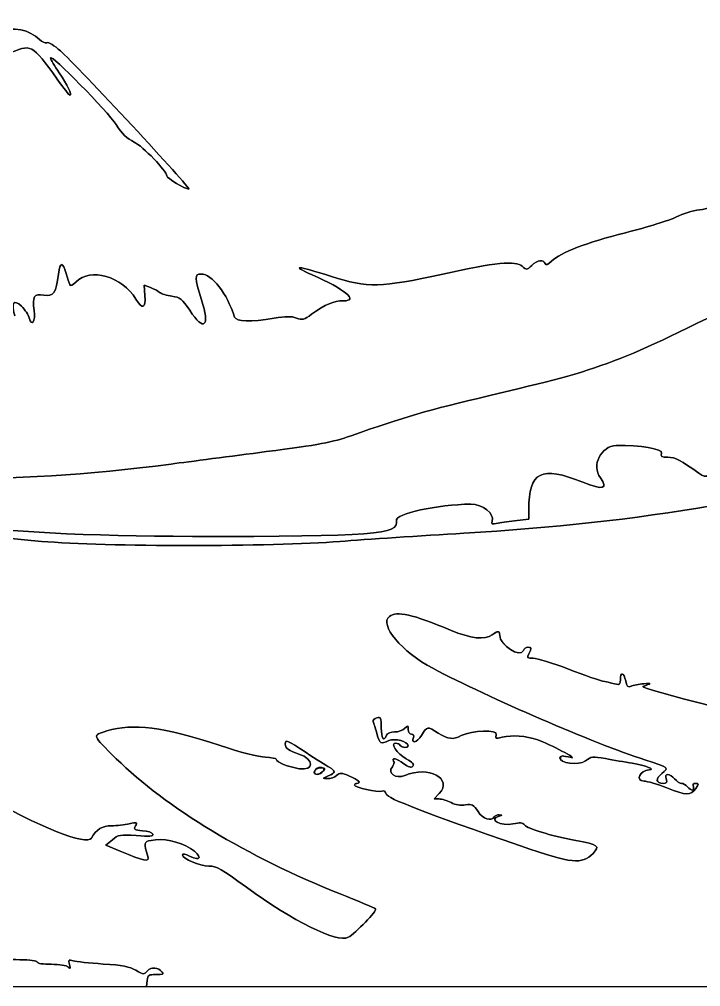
# Model space of a CAD drawing. Extents: x 0 to 106, y 0 to 59.
# Drawn here: x 67.78 to 81.22, y 0.03 to 19.12 of the extents above; entities that cross this region are included whole.
import ezdxf

# ---------------------------------------------------------------- set-up
doc = ezdxf.new("R2010")
doc.units = 0
doc.layers.get('0').update_dxf_attribs({"linetype": 'CONTINUOUS'})

msp = doc.modelspace()

# ---------------------------------------------------------------- linework, layer by layer
at = {"color": 7}
for p, q in [((70.364535, 13.825191), (70.242562, 13.871493)), ((70.242562, 13.871493), (70.255527, 13.66697)), ((70.255527, 13.66697), (70.242562, 13.871493)), ((70.242562, 13.871493), (70.364535, 13.825191)), ((77.831598, 9.444225), (77.831598, 9.254254)), ((77.831598, 9.254254), (77.831598, 9.444225)), ((77.831598, 9.254254), (77.600088, 9.228589)), ((77.600088, 9.228589), (77.831598, 9.254254)), ((76.063654, 3.835593), (75.964171, 3.72976)), ((75.964171, 3.72976), (76.063654, 3.835593)), ((75.964171, 3.72976), (76.062066, 3.72976)), ((76.062066, 3.72976), (75.964171, 3.72976)), ((69.486649, 2.821182), (69.613119, 2.925957)), ((69.613119, 2.925957), (69.486649, 2.821182)), ((69.767636, 2.70212), (69.486649, 2.821182)), ((69.486649, 2.821182), (69.767636, 2.70212)), ((66.005265, 0.025598), (70.28516, 0.025598)), ((70.298919, 0.146777), (70.28516, 0.025598)), ((70.28516, 0.025598), (70.298919, 0.146777)), ((70.28516, 0.025598), (88.059055, 0.025598))]:
    msp.add_line(p, q, dxfattribs=at)
for points in [[(68.17564, 18.7213), (67.777442, 19.119497), (66.926279, 18.919472), (66.486542, 18.32416)], [(66.486542, 18.32416), (66.926279, 18.919472), (67.777442, 19.119497), (68.17564, 18.7213)], [(68.319573, 18.659123), (68.287029, 18.646687), (68.222206, 18.674733), (68.17564, 18.7213)], [(68.17564, 18.7213), (68.222206, 18.674733), (68.287029, 18.646687), (68.319573, 18.659123)], [(67.548049, 18.43211), (68.016096, 18.643512), (68.021652, 18.640602), (68.524889, 17.939986)], [(68.524889, 17.939986), (68.021652, 18.640602), (68.016096, 18.643512), (67.548049, 18.43211)], [(68.588125, 18.497462), (68.472767, 18.598798), (68.352117, 18.671558), (68.319573, 18.659123)], [(68.319573, 18.659123), (68.352117, 18.671558), (68.472767, 18.598798), (68.588125, 18.497462)], [(68.394715, 18.358027), (68.394715, 18.448779), (69.526336, 17.29652), (69.688526, 17.040668)], [(69.688526, 17.040668), (69.526336, 17.29652), (68.394715, 18.448779), (68.394715, 18.358027)], [(68.565371, 18.063282), (68.471444, 18.19769), (68.394715, 18.330246), (68.394715, 18.358027)], [(68.394715, 18.358027), (68.394715, 18.330246), (68.471444, 18.19769), (68.565371, 18.063282)], [(71.123889, 15.768288), (71.183684, 15.768288), (68.916208, 18.208538), (68.588125, 18.497462)], [(68.588125, 18.497462), (68.916208, 18.208538), (71.183684, 15.768288), (71.123889, 15.768288)], [(68.775979, 17.62037), (68.826514, 17.62037), (68.723591, 17.836269), (68.565371, 18.063282)], [(68.565371, 18.063282), (68.723591, 17.836269), (68.826514, 17.62037), (68.775979, 17.62037)], [(68.524889, 17.939986), (68.65136, 17.764038), (68.764337, 17.62037), (68.775979, 17.62037)], [(68.775979, 17.62037), (68.764337, 17.62037), (68.65136, 17.764038), (68.524889, 17.939986)], [(69.688526, 17.040668), (69.802825, 16.861016), (69.900457, 16.765766), (70.040686, 16.698033)], [(70.040686, 16.698033), (69.900457, 16.765766), (69.802825, 16.861016), (69.688526, 17.040668)], [(70.040686, 16.698033), (70.216898, 16.612573), (70.687856, 16.126798), (70.687856, 16.030226)], [(70.687856, 16.030226), (70.687856, 16.126798), (70.216898, 16.612573), (70.040686, 16.698033)], [(70.687856, 16.030226), (70.687856, 15.984717), (71.047953, 15.768288), (71.123889, 15.768288)], [(71.123889, 15.768288), (71.047953, 15.768288), (70.687856, 15.984717), (70.687856, 16.030226)], [(81.590793, 15.53228), (81.464058, 15.419039), (81.371983, 15.378293), (81.197358, 15.358185)], [(81.197358, 15.358185), (81.371983, 15.378293), (81.464058, 15.419039), (81.590793, 15.53228)], [(81.197358, 15.358185), (81.071946, 15.343897), (80.867953, 15.280926), (80.744392, 15.21822)], [(80.744392, 15.21822), (80.867953, 15.280926), (81.071946, 15.343897), (81.197358, 15.358185)], [(80.744392, 15.21822), (80.620567, 15.155514), (80.169983, 15.016079), (79.742681, 14.908393)], [(79.742681, 14.908393), (80.169983, 15.016079), (80.620567, 15.155514), (80.744392, 15.21822)], [(79.742681, 14.908393), (78.963219, 14.711808), (78.473741, 14.522896), (78.27742, 14.343244)], [(78.27742, 14.343244), (78.473741, 14.522896), (78.963219, 14.711808), (79.742681, 14.908393)], [(68.703483, 14.103003), (68.6294, 14.343509), (68.586008, 14.339805), (68.552935, 14.089774)], [(68.552935, 14.089774), (68.586008, 14.339805), (68.6294, 14.343509), (68.703483, 14.103003)], [(77.7001, 14.245878), (77.574688, 14.359648), (77.171463, 14.319696), (76.133768, 14.091361)], [(76.133768, 14.091361), (77.171463, 14.319696), (77.574688, 14.359648), (77.7001, 14.245878)], [(78.152537, 14.301969), (78.122374, 14.386107), (78.003047, 14.36785), (77.889806, 14.261753)], [(77.889806, 14.261753), (78.003047, 14.36785), (78.122374, 14.386107), (78.152537, 14.301969)], [(78.27742, 14.343244), (78.203866, 14.27604), (78.166295, 14.26334), (78.152537, 14.301969)], [(78.152537, 14.301969), (78.166295, 14.26334), (78.203866, 14.27604), (78.27742, 14.343244)], [(70.07905, 13.597649), (69.801238, 14.045853), (69.182907, 14.223123), (68.896364, 13.936845)], [(68.896364, 13.936845), (69.182907, 14.223123), (69.801238, 14.045853), (70.07905, 13.597649)], [(73.937729, 14.044265), (73.25828, 14.261753), (73.104293, 14.274717), (73.554084, 14.077074)], [(73.554084, 14.077074), (73.104293, 14.274717), (73.25828, 14.261753), (73.937729, 14.044265)], [(77.889806, 14.261753), (77.791646, 14.169148), (77.78556, 14.168884), (77.7001, 14.245878)], [(77.7001, 14.245878), (77.78556, 14.168884), (77.791646, 14.169148), (77.889806, 14.261753)], [(68.552935, 14.089774), (68.503458, 13.716447), (68.450806, 13.641834), (68.260042, 13.674114)], [(68.260042, 13.674114), (68.450806, 13.641834), (68.503458, 13.716447), (68.552935, 14.089774)], [(68.771216, 13.883399), (68.761956, 13.913561), (68.731264, 14.012251), (68.703483, 14.103003)], [(68.703483, 14.103003), (68.731264, 14.012251), (68.761956, 13.913561), (68.771216, 13.883399)], [(71.367834, 14.092419), (71.229722, 14.092419), (71.230516, 14.020717), (71.373126, 13.583626)], [(71.373126, 13.583626), (71.230516, 14.020717), (71.229722, 14.092419), (71.367834, 14.092419)], [(72.02691, 13.243637), (71.876892, 13.706393), (71.577119, 14.092419), (71.367834, 14.092419)], [(71.367834, 14.092419), (71.577119, 14.092419), (71.876892, 13.706393), (72.02691, 13.243637)], [(73.554084, 14.077074), (74.205487, 13.790795), (74.480124, 13.563253), (74.174531, 13.563253)], [(74.174531, 13.563253), (74.480124, 13.563253), (74.205487, 13.790795), (73.554084, 14.077074)], [(76.133768, 14.091361), (74.912718, 13.82228), (74.648664, 13.816724), (73.937729, 14.044265)], [(73.937729, 14.044265), (74.648664, 13.816724), (74.912718, 13.82228), (76.133768, 14.091361)], [(68.896364, 13.936845), (68.825456, 13.865936), (68.782593, 13.84768), (68.771216, 13.883399)], [(68.771216, 13.883399), (68.782593, 13.84768), (68.825456, 13.865936), (68.896364, 13.936845)], [(70.546833, 13.728618), (70.513495, 13.756134), (70.431475, 13.799526), (70.364535, 13.825191)], [(70.364535, 13.825191), (70.431475, 13.799526), (70.513495, 13.756134), (70.546833, 13.728618)], [(67.819246, 13.455303), (67.663407, 13.604528), (67.612343, 13.53362), (67.685632, 13.269566)], [(67.685632, 13.269566), (67.612343, 13.53362), (67.663407, 13.604528), (67.819246, 13.455303)], [(68.260042, 13.674114), (68.065044, 13.706922), (68.031442, 13.652947), (68.070071, 13.369579)], [(68.070071, 13.369579), (68.031442, 13.652947), (68.065044, 13.706922), (68.260042, 13.674114)], [(70.255527, 13.66697), (70.272196, 13.410324), (70.210283, 13.385983), (70.07905, 13.597649)], [(70.07905, 13.597649), (70.210283, 13.385983), (70.272196, 13.410324), (70.255527, 13.66697)], [(70.78972, 13.654005), (70.689179, 13.667499), (70.579906, 13.701101), (70.546833, 13.728618)], [(70.546833, 13.728618), (70.579906, 13.701101), (70.689179, 13.667499), (70.78972, 13.654005)], [(71.139764, 13.375929), (70.989745, 13.602941), (70.952968, 13.632045), (70.78972, 13.654005)], [(70.78972, 13.654005), (70.952968, 13.632045), (70.989745, 13.602941), (71.139764, 13.375929)], [(71.373126, 13.583626), (71.546428, 13.052873), (71.424984, 12.944923), (71.139764, 13.375929)], [(71.139764, 13.375929), (71.424984, 12.944923), (71.546428, 13.052873), (71.373126, 13.583626)], [(74.174531, 13.563253), (73.978475, 13.563253), (73.820254, 13.496578), (73.546411, 13.298141)], [(73.546411, 13.298141), (73.820254, 13.496578), (73.978475, 13.563253), (74.174531, 13.563253)], [(77.037849, 11.688683), (79.370148, 12.239809), (79.553504, 12.309659), (82.251457, 13.668293)], [(82.251457, 13.668293), (79.553504, 12.309659), (79.370148, 12.239809), (77.037849, 11.688683)], [(67.973498, 13.22591), (67.958682, 13.284912), (67.889361, 13.388099), (67.819246, 13.455303)], [(67.819246, 13.455303), (67.889361, 13.388099), (67.958682, 13.284912), (67.973498, 13.22591)], [(68.070071, 13.369579), (68.098911, 13.159235), (68.0198, 13.041496), (67.973498, 13.22591)], [(67.973498, 13.22591), (68.0198, 13.041496), (68.098911, 13.159235), (68.070071, 13.369579)], [(72.804785, 13.219825), (72.340706, 13.140185), (72.057602, 13.148916), (72.02691, 13.243637)], [(72.02691, 13.243637), (72.057602, 13.148916), (72.340706, 13.140185), (72.804785, 13.219825)], [(73.245845, 13.223793), (73.149007, 13.26057), (73.03603, 13.259512), (72.804785, 13.219825)], [(72.804785, 13.219825), (73.03603, 13.259512), (73.149007, 13.26057), (73.245845, 13.223793)], [(73.546411, 13.298141), (73.395863, 13.189397), (73.360674, 13.180666), (73.245845, 13.223793)], [(73.245845, 13.223793), (73.360674, 13.180666), (73.395863, 13.189397), (73.546411, 13.298141)], [(74.325872, 10.901019), (75.358805, 11.26535), (75.849342, 11.40796), (77.037849, 11.688683)], [(77.037849, 11.688683), (75.849342, 11.40796), (75.358805, 11.26535), (74.325872, 10.901019)], [(72.650004, 10.5859), (73.702515, 10.721896), (73.9499, 10.768463), (74.325872, 10.901019)], [(74.325872, 10.901019), (73.9499, 10.768463), (73.702515, 10.721896), (72.650004, 10.5859)], [(79.558002, 10.705757), (79.25479, 10.699407), (79.063761, 10.312322), (79.243677, 10.068905)], [(79.243677, 10.068905), (79.063761, 10.312322), (79.25479, 10.699407), (79.558002, 10.705757)], [(80.453086, 10.558119), (80.47928, 10.64014), (80.023933, 10.715282), (79.558002, 10.705757)], [(79.558002, 10.705757), (80.023933, 10.715282), (80.47928, 10.64014), (80.453086, 10.558119)], [(60.396105, 10.619767), (62.389738, 9.633931), (64.560642, 9.13334), (68.218238, 8.815575)], [(68.218238, 8.815575), (64.560642, 9.13334), (62.389738, 9.633931), (60.396105, 10.619767)], [(61.474281, 10.629557), (65.044564, 9.974449), (67.424489, 9.900895), (70.775962, 10.341955)], [(70.775962, 10.341955), (67.424489, 9.900895), (65.044564, 9.974449), (61.474281, 10.629557)], [(70.775962, 10.341955), (71.127593, 10.388257), (71.971083, 10.498059), (72.650004, 10.5859)], [(72.650004, 10.5859), (71.971083, 10.498059), (71.127593, 10.388257), (70.775962, 10.341955)], [(76.552603, 8.976442), (80.050126, 9.181494), (82.851796, 9.659331), (86.474467, 10.668715)], [(86.474467, 10.668715), (82.851796, 9.659331), (80.050126, 9.181494), (76.552603, 8.976442)], [(80.578499, 10.476628), (80.451499, 10.476628), (80.431391, 10.489592), (80.453086, 10.558119)], [(80.453086, 10.558119), (80.431391, 10.489592), (80.451499, 10.476628), (80.578499, 10.476628)], [(78.901307, 9.980534), (78.074485, 10.31338), (77.831598, 10.191407), (77.831598, 9.444225)], [(77.831598, 9.444225), (77.831598, 10.191407), (78.074485, 10.31338), (78.901307, 9.980534)], [(81.186246, 10.158334), (80.840171, 10.414186), (80.721109, 10.476628), (80.578499, 10.476628)], [(80.578499, 10.476628), (80.721109, 10.476628), (80.840171, 10.414186), (81.186246, 10.158334)], [(81.472789, 10.416303), (81.425164, 10.099861), (81.353198, 10.035039), (81.186246, 10.158334)], [(81.186246, 10.158334), (81.353198, 10.035039), (81.425164, 10.099861), (81.472789, 10.416303)], [(71.194797, 8.913736), (67.109106, 8.917969), (64.458777, 9.258223), (62.051072, 10.087426)], [(62.051072, 10.087426), (64.458777, 9.258223), (67.109106, 8.917969), (71.194797, 8.913736)], [(79.243677, 10.068905), (79.406396, 9.848508), (79.298446, 9.820726), (78.901307, 9.980534)], [(78.901307, 9.980534), (79.298446, 9.820726), (79.406396, 9.848508), (79.243677, 10.068905)], [(76.687805, 9.549264), (76.0282, 9.544766), (75.192382, 9.359558), (75.218311, 9.223827)], [(75.218311, 9.223827), (75.192382, 9.359558), (76.0282, 9.544766), (76.687805, 9.549264)], [(77.108757, 9.216683), (77.162996, 9.357971), (76.919051, 9.550587), (76.687805, 9.549264)], [(76.687805, 9.549264), (76.919051, 9.550587), (77.162996, 9.357971), (77.108757, 9.216683)], [(75.218311, 9.223827), (75.271228, 8.946544), (74.794184, 8.909767), (71.194797, 8.913736)], [(71.194797, 8.913736), (74.794184, 8.909767), (75.271228, 8.946544), (75.218311, 9.223827)], [(77.22438, 9.172762), (77.100819, 9.146569), (77.084415, 9.152919), (77.108757, 9.216683)], [(77.108757, 9.216683), (77.084415, 9.152919), (77.100819, 9.146569), (77.22438, 9.172762)], [(77.600088, 9.228589), (77.472558, 9.214567), (77.303755, 9.189431), (77.22438, 9.172762)], [(77.22438, 9.172762), (77.303755, 9.189431), (77.472558, 9.214567), (77.600088, 9.228589)], [(74.10521, 8.813459), (74.614533, 8.85394), (75.715992, 8.927494), (76.552603, 8.976442)], [(76.552603, 8.976442), (75.715992, 8.927494), (74.614533, 8.85394), (74.10521, 8.813459)], [(68.218238, 8.815575), (69.461778, 8.707361), (72.762187, 8.706303), (74.10521, 8.813459)], [(74.10521, 8.813459), (72.762187, 8.706303), (69.461778, 8.707361), (68.218238, 8.815575)], [(76.28802, 7.063242), (75.531577, 7.379948), (75.23154, 7.447152), (75.079934, 7.333646)], [(75.079934, 7.333646), (75.23154, 7.447152), (75.531577, 7.379948), (76.28802, 7.063242)], [(75.079934, 7.333646), (74.870914, 7.177542), (75.328907, 6.629326), (75.935331, 6.309974)], [(75.935331, 6.309974), (75.328907, 6.629326), (74.870914, 7.177542), (75.079934, 7.333646)], [(77.106376, 6.969315), (76.965882, 6.862953), (76.69098, 6.894438), (76.28802, 7.063242)], [(76.28802, 7.063242), (76.69098, 6.894438), (76.965882, 6.862953), (77.106376, 6.969315)], [(77.106376, 6.969315), (77.220675, 7.055834), (77.258246, 7.052923), (77.258246, 6.957409)], [(77.258246, 6.961907), (77.258246, 7.052923), (77.219353, 7.054775), (77.106376, 6.969315)], [(77.727352, 6.662134), (77.666762, 6.504178), (77.258246, 6.765321), (77.258246, 6.961907)], [(77.258246, 6.957409), (77.258246, 6.764528), (77.667821, 6.506824), (77.727352, 6.662134)], [(77.814135, 6.72828), (77.780269, 6.72828), (77.741375, 6.698646), (77.727352, 6.662134)], [(77.727352, 6.662134), (77.741375, 6.698646), (77.780269, 6.72828), (77.814135, 6.72828)], [(77.83001, 6.593078), (77.890335, 6.70579), (77.887689, 6.72828), (77.814135, 6.72828)], [(77.814135, 6.72828), (77.887689, 6.72828), (77.890335, 6.70579), (77.83001, 6.593078)], [(77.919439, 6.507882), (77.799583, 6.507882), (77.789529, 6.517407), (77.83001, 6.593078)], [(77.83001, 6.593078), (77.789529, 6.517407), (77.799583, 6.507882), (77.919439, 6.507882)], [(78.615557, 6.292247), (78.307053, 6.41078), (77.993787, 6.507882), (77.919439, 6.507882)], [(77.919439, 6.507882), (77.993787, 6.507882), (78.307053, 6.41078), (78.615557, 6.292247)], [(75.935331, 6.309974), (77.058486, 5.718102), (79.116942, 4.829632), (80.124474, 4.501284)], [(80.124474, 4.501284), (79.116942, 4.829632), (77.058486, 5.718102), (75.935331, 6.309974)], [(79.330725, 6.046449), (79.245794, 6.062853), (78.924061, 6.173714), (78.615557, 6.292247)], [(78.615557, 6.292247), (78.924061, 6.173714), (79.245794, 6.062853), (79.330725, 6.046449)], [(79.744004, 6.06206), (79.710931, 6.227689), (79.639494, 6.243828), (79.639494, 6.085872)], [(79.639494, 6.085872), (79.639494, 6.243828), (79.710931, 6.227689), (79.744004, 6.06206)], [(79.562235, 5.994326), (79.519902, 6.006233), (79.415656, 6.029781), (79.330725, 6.046449)], [(79.330725, 6.046449), (79.415656, 6.029781), (79.519902, 6.006233), (79.562235, 5.994326)], [(79.639494, 6.085872), (79.639494, 5.999089), (79.621502, 5.977658), (79.562235, 5.994326)], [(79.562235, 5.994326), (79.621502, 5.977658), (79.639494, 5.999089), (79.639494, 6.085872)], [(79.848779, 5.956226), (79.787395, 5.931356), (79.7657, 5.953316), (79.744004, 6.06206)], [(79.744004, 6.06206), (79.7657, 5.953316), (79.787395, 5.931356), (79.848779, 5.956226)], [(80.102514, 6.005439), (80.005412, 5.995385), (79.891377, 5.973424), (79.848779, 5.956226)], [(79.848779, 5.956226), (79.891377, 5.973424), (80.005412, 5.995385), (80.102514, 6.005439)], [(83.656658, 5.033096), (82.612613, 5.251113), (80.001708, 5.918656), (80.080553, 5.947495)], [(80.080553, 5.947495), (80.001708, 5.918656), (82.612613, 5.251113), (83.656658, 5.033096)], [(80.080553, 5.947495), (80.262587, 6.01417), (80.265497, 6.021843), (80.102514, 6.005439)], [(80.102514, 6.005439), (80.265497, 6.021843), (80.262587, 6.01417), (80.080553, 5.947495)], [(74.921184, 5.136548), (74.921184, 5.332869), (74.912718, 5.350861), (74.831226, 5.329429)], [(74.831226, 5.329429), (74.912718, 5.350861), (74.921184, 5.332869), (74.921184, 5.136548)], [(71.742219, 4.782801), (70.59975, 5.156657), (70.034336, 5.229946), (69.50517, 5.073048)], [(69.50517, 5.073048), (70.034336, 5.229946), (70.59975, 5.156657), (71.742219, 4.782801)], [(74.831226, 5.329429), (74.781484, 5.316465), (74.750793, 5.283656), (74.762434, 5.256404)], [(74.762434, 5.256404), (74.750793, 5.283656), (74.781484, 5.316465), (74.831226, 5.329429)], [(74.762434, 5.256404), (74.774076, 5.229152), (74.807149, 5.122525), (74.835724, 5.019603)], [(74.835724, 5.019603), (74.807149, 5.122525), (74.774076, 5.229152), (74.762434, 5.256404)], [(75.45035, 5.099771), (75.45035, 5.18285), (75.444, 5.184967), (75.38103, 5.121996)], [(75.38103, 5.121996), (75.444, 5.184967), (75.45035, 5.18285), (75.45035, 5.099771)], [(76.045662, 5.031773), (75.822354, 5.169092), (75.82844, 5.17015), (75.714669, 4.986265)], [(75.714669, 4.986265), (75.82844, 5.17015), (75.822354, 5.169092), (76.045662, 5.031773)], [(69.50517, 5.073048), (69.212276, 4.986), (69.205662, 5.005844), (69.691436, 4.525097)], [(69.691436, 4.525097), (69.205662, 5.005844), (69.212276, 4.986), (69.50517, 5.073048)], [(74.835724, 5.019603), (74.89208, 4.815874), (74.906632, 4.807407), (75.071467, 4.882284)], [(75.071467, 4.882284), (74.906632, 4.807407), (74.89208, 4.815874), (74.835724, 5.019603)], [(75.025165, 4.98653), (74.973307, 4.851328), (74.921184, 4.926998), (74.921184, 5.136548)], [(74.921184, 5.136548), (74.921184, 4.926998), (74.973307, 4.851328), (75.025165, 4.98653)], [(75.181269, 5.052675), (75.105863, 5.052675), (75.039982, 5.02463), (75.025165, 4.98653)], [(75.025165, 4.98653), (75.039982, 5.02463), (75.105863, 5.052675), (75.181269, 5.052675)], [(75.38103, 5.121996), (75.34293, 5.083896), (75.252971, 5.052675), (75.181269, 5.052675)], [(75.181269, 5.052675), (75.252971, 5.052675), (75.34293, 5.083896), (75.38103, 5.121996)], [(75.514909, 5.00849), (75.478925, 5.00849), (75.45035, 5.048971), (75.45035, 5.099771)], [(75.45035, 5.099771), (75.45035, 5.048971), (75.478925, 5.00849), (75.514909, 5.00849)], [(75.714669, 4.986265), (75.62524, 4.841274), (75.504061, 4.811376), (75.556184, 4.946842)], [(75.556184, 4.946842), (75.504061, 4.811376), (75.62524, 4.841274), (75.714669, 4.986265)], [(75.556184, 4.946842), (75.569677, 4.982296), (75.552479, 5.00849), (75.514909, 5.00849)], [(75.514909, 5.00849), (75.552479, 5.00849), (75.569677, 4.982296), (75.556184, 4.946842)], [(76.499687, 4.980444), (76.334322, 4.896836), (76.249127, 4.906361), (76.045662, 5.031773)], [(76.045662, 5.031773), (76.249127, 4.906361), (76.334322, 4.896836), (76.499687, 4.980444)], [(77.18919, 4.998965), (77.222528, 5.104269), (76.717439, 5.090775), (76.499687, 4.980444)], [(76.499687, 4.980444), (76.717439, 5.090775), (77.222528, 5.104269), (77.18919, 4.998965)], [(77.309046, 4.947636), (77.174373, 4.914563), (77.16379, 4.919061), (77.18919, 4.998965)], [(77.18919, 4.998965), (77.16379, 4.919061), (77.174373, 4.914563), (77.309046, 4.947636)], [(78.006752, 4.896307), (77.768362, 4.978328), (77.511188, 4.997113), (77.309046, 4.947636)], [(77.309046, 4.947636), (77.511188, 4.997113), (77.768362, 4.978328), (78.006752, 4.896307)], [(72.634922, 4.552878), (72.517447, 4.557111), (72.117662, 4.660034), (71.742219, 4.782801)], [(71.742219, 4.782801), (72.117662, 4.660034), (72.517447, 4.557111), (72.634922, 4.552878)], [(73.440842, 4.644688), (73.066193, 4.892603), (73.024918, 4.909536), (73.024918, 4.815344)], [(73.024918, 4.815344), (73.024918, 4.909536), (73.066193, 4.892603), (73.440842, 4.644688)], [(73.024918, 4.815344), (73.024918, 4.734647), (73.101647, 4.678026), (73.296644, 4.61532)], [(73.296644, 4.61532), (73.101647, 4.678026), (73.024918, 4.734647), (73.024918, 4.815344)], [(75.071467, 4.882284), (75.186826, 4.934936), (75.45035, 4.865615), (75.45035, 4.782536)], [(75.45035, 4.782536), (75.45035, 4.865615), (75.186826, 4.934936), (75.071467, 4.882284)], [(75.20614, 4.832013), (75.089988, 4.832013), (75.227307, 4.629078), (75.414632, 4.524039)], [(75.414632, 4.524039), (75.227307, 4.629078), (75.089988, 4.832013), (75.20614, 4.832013)], [(75.295834, 4.788092), (75.281017, 4.812169), (75.240536, 4.832013), (75.20614, 4.832013)], [(75.20614, 4.832013), (75.240536, 4.832013), (75.281017, 4.812169), (75.295834, 4.788092)], [(75.45035, 4.782536), (75.45035, 4.729355), (75.329436, 4.733588), (75.295834, 4.788092)], [(75.295834, 4.788092), (75.329436, 4.733588), (75.45035, 4.729355), (75.45035, 4.782536)], [(78.669268, 4.546263), (78.825901, 4.507899), (78.246993, 4.813757), (78.006752, 4.896307)], [(78.006752, 4.896307), (78.246993, 4.813757), (78.825901, 4.507899), (78.669268, 4.546263)], [(73.296644, 4.61532), (73.599327, 4.517689), (73.602502, 4.284062), (73.300613, 4.327982)], [(73.300613, 4.327982), (73.602502, 4.284062), (73.599327, 4.517689), (73.296644, 4.61532)], [(73.893015, 4.355764), (73.836658, 4.387249), (73.633194, 4.517424), (73.440842, 4.644688)], [(73.440842, 4.644688), (73.633194, 4.517424), (73.836658, 4.387249), (73.893015, 4.355764)], [(78.447018, 4.54547), (78.454426, 4.591243), (78.484589, 4.591507), (78.669268, 4.546263)], [(78.669268, 4.546263), (78.485382, 4.591243), (78.471359, 4.591243), (78.455484, 4.54547)], [(69.691436, 4.525097), (70.668012, 3.559104), (72.282233, 2.584116), (74.107591, 1.857835)], [(74.107591, 1.857835), (72.282233, 2.584116), (70.668012, 3.559104), (69.691436, 4.525097)], [(72.848176, 4.513455), (72.847912, 4.531182), (72.752133, 4.548909), (72.634922, 4.552878)], [(72.634922, 4.552878), (72.752133, 4.548909), (72.847912, 4.531182), (72.848176, 4.513455)], [(73.300613, 4.327982), (73.086036, 4.359203), (72.848705, 4.45657), (72.848176, 4.513455)], [(72.848176, 4.513455), (72.848705, 4.45657), (73.086036, 4.359203), (73.300613, 4.327982)], [(75.364096, 4.426672), (75.227307, 4.528007), (75.116182, 4.556318), (75.164865, 4.477472)], [(75.164865, 4.477472), (75.116182, 4.556318), (75.227307, 4.528007), (75.364096, 4.426672)], [(75.164865, 4.477472), (75.180476, 4.452072), (75.169099, 4.402066), (75.139201, 4.366347)], [(75.139201, 4.366347), (75.169099, 4.402066), (75.180476, 4.452072), (75.164865, 4.477472)], [(75.54269, 4.377724), (75.508559, 4.343593), (75.457759, 4.357351), (75.364096, 4.426672)], [(75.364096, 4.426672), (75.457759, 4.357351), (75.508559, 4.343593), (75.54269, 4.377724)], [(75.386057, 4.196485), (75.854633, 4.392012), (76.34226, 4.132191), (76.063654, 3.835593)], [(76.063654, 3.835593), (76.34226, 4.132191), (75.854633, 4.392012), (75.386057, 4.196485)], [(75.414632, 4.524039), (75.540309, 4.453395), (75.576821, 4.411855), (75.54269, 4.377724)], [(75.54269, 4.377724), (75.576821, 4.411855), (75.540309, 4.453395), (75.414632, 4.524039)], [(78.455484, 4.54547), (78.417649, 4.436462), (78.816905, 4.385662), (78.948403, 4.483028)], [(78.948403, 4.483028), (78.817434, 4.386191), (78.42982, 4.434345), (78.447018, 4.54547)], [(79.345542, 4.526684), (79.095511, 4.571663), (79.063496, 4.568224), (78.948403, 4.483028)], [(78.948403, 4.483028), (79.063496, 4.568224), (79.095511, 4.571663), (79.345542, 4.526684)], [(79.872856, 4.435668), (79.732362, 4.458687), (79.495031, 4.499697), (79.345542, 4.526684)], [(79.345542, 4.526684), (79.495031, 4.499697), (79.732362, 4.458687), (79.872856, 4.435668)], [(80.204907, 4.30417), (80.353339, 4.30708), (80.139291, 4.391747), (79.872856, 4.435668)], [(79.872856, 4.435668), (80.139291, 4.391747), (80.353339, 4.30708), (80.204907, 4.30417)], [(80.124474, 4.501284), (80.608132, 4.343857), (80.601253, 4.349414), (80.457055, 4.234585)], [(80.457055, 4.234585), (80.601253, 4.349414), (80.608132, 4.343857), (80.124474, 4.501284)], [(73.627638, 4.317664), (73.578425, 4.268451), (73.594565, 4.214741), (73.658859, 4.214741)], [(73.598269, 4.251518), (73.598269, 4.311843), (73.651715, 4.347032), (73.743261, 4.347032)], [(73.774481, 4.280887), (73.715744, 4.210243), (73.598269, 4.190664), (73.598269, 4.251518)], [(73.774481, 4.280887), (73.832161, 4.350207), (73.694577, 4.384603), (73.627638, 4.317664)], [(73.658859, 4.214741), (73.692461, 4.214741), (73.744319, 4.244639), (73.774481, 4.280887)], [(73.743261, 4.347032), (73.814963, 4.347032), (73.820254, 4.33592), (73.774481, 4.280887)], [(73.8737, 4.183785), (74.021867, 4.242258), (74.0261, 4.280622), (73.893015, 4.355764)], [(73.893015, 4.355764), (74.0261, 4.280622), (74.021867, 4.242258), (73.8737, 4.183785)], [(74.29571, 4.181668), (74.132198, 4.25046), (74.104152, 4.251518), (74.039064, 4.192781)], [(74.039064, 4.192781), (74.104152, 4.251518), (74.132198, 4.25046), (74.29571, 4.181668)], [(75.139201, 4.366347), (75.033367, 4.238818), (75.205082, 4.120549), (75.386057, 4.196485)], [(75.386057, 4.196485), (75.205082, 4.120549), (75.033367, 4.238818), (75.139201, 4.366347)], [(80.106218, 4.082449), (79.927624, 4.082449), (80.024991, 4.300995), (80.204907, 4.30417)], [(80.204907, 4.30417), (80.024991, 4.300995), (79.927624, 4.082449), (80.106218, 4.082449)], [(80.457055, 4.234585), (80.325557, 4.12981), (80.337728, 4.038264), (80.482984, 4.038264)], [(80.482984, 4.038264), (80.337728, 4.038264), (80.325557, 4.12981), (80.457055, 4.234585)], [(80.543574, 4.126635), (80.525053, 4.184843), (80.535636, 4.214741), (80.574795, 4.214741)], [(80.574795, 4.214741), (80.535636, 4.214741), (80.525053, 4.184843), (80.543574, 4.126635)], [(80.574795, 4.214741), (80.607338, 4.214741), (80.668192, 4.175053), (80.709732, 4.126635)], [(80.709732, 4.126635), (80.668192, 4.175053), (80.607338, 4.214741), (80.574795, 4.214741)], [(73.859413, 4.131133), (73.754109, 4.135895), (73.754109, 4.136689), (73.8737, 4.183785)], [(73.8737, 4.183785), (73.754109, 4.136689), (73.754109, 4.135895), (73.859413, 4.131133)], [(74.039064, 4.192781), (73.998848, 4.156268), (73.917885, 4.128751), (73.859413, 4.131133)], [(73.859413, 4.131133), (73.917885, 4.128751), (73.998848, 4.156268), (74.039064, 4.192781)], [(74.435939, 4.038264), (74.53701, 4.038264), (74.46716, 4.109701), (74.29571, 4.181668)], [(74.29571, 4.181668), (74.46716, 4.109701), (74.53701, 4.038264), (74.435939, 4.038264)], [(74.392018, 4.004397), (74.392018, 4.022918), (74.411862, 4.038264), (74.435939, 4.038264)], [(74.435939, 4.038264), (74.411862, 4.038264), (74.392018, 4.022918), (74.392018, 4.004397)], [(80.55548, 3.948306), (80.371066, 4.022124), (80.168924, 4.082449), (80.106218, 4.082449)], [(80.106218, 4.082449), (80.168924, 4.082449), (80.371066, 4.022124), (80.55548, 3.948306)], [(80.482984, 4.038264), (80.551511, 4.038264), (80.565005, 4.058372), (80.543574, 4.126635)], [(80.543574, 4.126635), (80.565005, 4.058372), (80.551511, 4.038264), (80.482984, 4.038264)], [(80.709732, 4.126635), (80.751271, 4.077952), (80.812655, 4.038264), (80.846257, 4.038264)], [(80.846257, 4.038264), (80.812655, 4.038264), (80.751271, 4.077952), (80.709732, 4.126635)], [(80.846257, 4.038264), (80.879859, 4.038264), (80.932246, 4.008631), (80.962409, 3.972118)], [(80.962409, 3.972118), (80.932246, 4.008631), (80.879859, 4.038264), (80.846257, 4.038264)], [(81.078825, 3.972118), (81.062686, 4.013922), (81.079354, 4.038264), (81.12354, 4.038264)], [(81.12354, 4.038264), (81.079354, 4.038264), (81.062686, 4.013922), (81.078825, 3.972118)], [(81.12354, 4.038264), (81.186246, 4.038264), (81.186775, 4.027945), (81.128038, 3.939045)], [(81.128038, 3.939045), (81.186775, 4.027945), (81.186246, 4.038264), (81.12354, 4.038264)], [(69.20037, 2.95903), (69.108824, 2.795253), (68.161881, 3.17493), (67.012533, 3.836652)], [(67.012533, 3.836652), (68.161881, 3.17493), (69.108824, 2.795253), (69.20037, 2.95903)], [(74.931503, 3.8856), (74.851599, 3.854908), (74.392018, 3.955979), (74.392018, 4.004397)], [(74.392018, 4.004397), (74.392018, 3.955979), (74.851599, 3.854908), (74.931503, 3.8856)], [(75.019345, 3.828185), (75.005851, 3.880043), (74.972778, 3.901475), (74.931503, 3.8856)], [(74.931503, 3.8856), (74.972778, 3.901475), (75.005851, 3.880043), (75.019345, 3.828185)], [(77.670731, 2.803455), (75.776846, 3.456711), (75.042363, 3.740608), (75.019345, 3.828185)], [(75.019345, 3.828185), (75.042363, 3.740608), (75.776846, 3.456711), (77.670731, 2.803455)], [(81.128038, 3.939045), (81.033317, 3.795906), (80.931982, 3.797494), (80.55548, 3.948306)], [(80.55548, 3.948306), (80.931982, 3.797494), (81.033317, 3.795906), (81.128038, 3.939045)], [(80.962409, 3.972118), (80.992571, 3.93587), (81.036757, 3.905973), (81.060834, 3.905973)], [(81.060834, 3.905973), (81.036757, 3.905973), (80.992571, 3.93587), (80.962409, 3.972118)], [(81.060834, 3.905973), (81.084646, 3.905973), (81.092584, 3.93587), (81.078825, 3.972118)], [(81.078825, 3.972118), (81.092584, 3.93587), (81.084646, 3.905973), (81.060834, 3.905973)], [(76.062066, 3.72976), (76.116041, 3.72976), (76.221874, 3.697746), (76.297016, 3.658852)], [(76.297016, 3.658852), (76.221874, 3.697746), (76.116041, 3.72976), (76.062066, 3.72976)], [(76.297016, 3.658852), (76.383006, 3.614402), (76.489368, 3.59694), (76.582766, 3.612285)], [(76.582766, 3.612285), (76.489368, 3.59694), (76.383006, 3.614402), (76.297016, 3.658852)], [(76.582766, 3.612285), (76.715586, 3.633717), (76.742309, 3.619958), (76.829622, 3.485021)], [(76.829622, 3.485021), (76.742309, 3.619958), (76.715586, 3.633717), (76.582766, 3.612285)], [(76.829622, 3.485021), (76.926195, 3.335796), (77.088649, 3.280763), (77.147915, 3.376806)], [(77.147915, 3.376806), (77.088649, 3.280763), (76.926195, 3.335796), (76.829622, 3.485021)], [(70.069261, 3.198213), (70.108948, 3.272296), (70.099158, 3.275736), (69.948082, 3.240811)], [(69.948082, 3.240811), (70.099158, 3.275736), (70.108948, 3.272296), (70.069261, 3.198213)], [(77.247134, 3.390565), (77.016153, 3.33024), (77.27809, 3.184719), (77.519919, 3.238959)], [(77.519919, 3.238959), (77.27809, 3.184719), (77.016153, 3.33024), (77.247134, 3.390565)], [(77.147915, 3.376806), (77.162996, 3.401148), (77.208769, 3.418611), (77.24978, 3.415965)], [(77.24978, 3.415965), (77.208769, 3.418611), (77.162996, 3.401148), (77.147915, 3.376806)], [(77.24978, 3.415965), (77.316984, 3.411202), (77.316719, 3.408821), (77.247134, 3.390565)], [(77.247134, 3.390565), (77.316719, 3.408821), (77.316984, 3.411202), (77.24978, 3.415965)], [(77.519919, 3.238959), (77.655121, 3.269386), (77.708567, 3.264359), (77.747725, 3.216998)], [(77.747725, 3.216998), (77.708567, 3.264359), (77.655121, 3.269386), (77.519919, 3.238959)], [(69.596451, 3.201653), (69.410184, 3.200594), (69.296678, 3.131009), (69.20037, 2.95903)], [(69.20037, 2.95903), (69.296678, 3.131009), (69.410184, 3.200594), (69.596451, 3.201653)], [(69.948082, 3.240811), (69.857594, 3.219909), (69.699374, 3.202182), (69.596451, 3.201653)], [(69.596451, 3.201653), (69.699374, 3.202182), (69.857594, 3.219909), (69.948082, 3.240811)], [(70.210019, 3.103757), (70.047036, 3.115928), (70.030896, 3.126511), (70.069261, 3.198213)], [(70.069261, 3.198213), (70.030896, 3.126511), (70.047036, 3.115928), (70.210019, 3.103757)], [(70.41216, 3.036288), (70.402371, 3.065921), (70.311354, 3.096348), (70.210019, 3.103757)], [(70.210019, 3.103757), (70.311354, 3.096348), (70.402371, 3.065921), (70.41216, 3.036288)], [(77.747725, 3.216998), (77.809637, 3.14265), (78.246199, 3.010624), (78.757638, 2.911934)], [(78.757638, 2.911934), (78.246199, 3.010624), (77.809637, 3.14265), (77.747725, 3.216998)], [(69.613119, 2.925957), (69.729536, 3.022265), (69.767636, 3.02888), (70.084606, 3.00639)], [(70.084606, 3.00639), (69.767636, 3.02888), (69.729536, 3.022265), (69.613119, 2.925957)], [(70.084606, 3.00639), (70.34575, 2.988134), (70.425389, 2.995542), (70.41216, 3.036288)], [(70.41216, 3.036288), (70.425389, 2.995542), (70.34575, 2.988134), (70.084606, 3.00639)], [(70.376441, 2.913257), (70.232244, 2.881507), (70.229598, 2.868013), (70.314, 2.596022)], [(70.314, 2.596022), (70.229598, 2.868013), (70.232244, 2.881507), (70.376441, 2.913257)], [(71.154051, 2.75292), (70.931008, 2.894472), (70.600808, 2.962469), (70.376441, 2.913257)], [(70.376441, 2.913257), (70.600808, 2.962469), (70.931008, 2.894472), (71.154051, 2.75292)], [(78.757638, 2.911934), (79.207694, 2.824886), (79.24209, 2.799222), (79.099215, 2.656347)], [(79.099215, 2.656347), (79.24209, 2.799222), (79.207694, 2.824886), (78.757638, 2.911934)], [(70.314, 2.596022), (70.350248, 2.479341), (70.243621, 2.499978), (69.767636, 2.70212)], [(69.767636, 2.70212), (70.243621, 2.499978), (70.350248, 2.479341), (70.314, 2.596022)], [(71.133678, 2.602637), (71.375507, 2.477489), (71.392176, 2.601843), (71.154051, 2.75292)], [(71.154051, 2.75292), (71.392176, 2.601843), (71.375507, 2.477489), (71.133678, 2.602637)], [(79.099215, 2.656347), (78.874584, 2.431451), (78.69599, 2.449972), (77.670731, 2.803455)], [(77.670731, 2.803455), (78.69599, 2.449972), (78.874584, 2.431451), (79.099215, 2.656347)], [(70.99636, 2.629359), (70.99636, 2.653701), (71.058272, 2.64153), (71.133678, 2.602637)], [(71.133678, 2.602637), (71.058272, 2.64153), (70.99636, 2.653701), (70.99636, 2.629359)], [(71.518911, 2.406845), (71.338465, 2.406845), (70.99636, 2.552366), (70.99636, 2.629359)], [(70.99636, 2.629359), (70.99636, 2.552366), (71.338465, 2.406845), (71.518911, 2.406845)], [(72.258685, 1.989598), (71.77, 2.349431), (71.6684, 2.406845), (71.518911, 2.406845)], [(71.518911, 2.406845), (71.6684, 2.406845), (71.77, 2.349431), (72.258685, 1.989598)], [(74.266341, 0.999263), (74.052294, 0.884699), (73.166205, 1.32179), (72.258685, 1.989598)], [(72.258685, 1.989598), (73.166205, 1.32179), (74.052294, 0.884699), (74.266341, 0.999263)], [(74.107591, 1.857835), (74.47007, 1.713638), (74.784395, 1.580817), (74.806355, 1.562561)], [(74.806355, 1.562561), (74.784395, 1.580817), (74.47007, 1.713638), (74.107591, 1.857835)], [(74.806355, 1.562561), (74.846043, 1.529223), (74.413714, 1.078109), (74.266341, 0.999263)], [(74.266341, 0.999263), (74.413714, 1.078109), (74.846043, 1.529223), (74.806355, 1.562561)], [(66.895322, 0.645251), (67.198535, 0.597626), (67.600436, 0.557674), (67.78829, 0.556616)], [(67.78829, 0.556616), (67.600436, 0.557674), (67.198535, 0.597626), (66.895322, 0.645251)], [(67.78829, 0.556616), (67.985405, 0.555558), (68.130132, 0.535978), (68.130132, 0.510578)], [(68.130132, 0.510578), (68.130132, 0.535978), (67.985405, 0.555558), (67.78829, 0.556616)], [(68.130132, 0.510578), (68.130132, 0.485972), (68.252104, 0.466393), (68.407944, 0.466393)], [(68.407944, 0.466393), (68.252104, 0.466393), (68.130132, 0.485972), (68.130132, 0.510578)], [(68.407944, 0.466393), (68.569869, 0.466393), (68.709833, 0.443374), (68.7437, 0.41136)], [(68.7437, 0.41136), (68.709833, 0.443374), (68.569869, 0.466393), (68.407944, 0.466393)], [(68.769364, 0.461895), (68.740525, 0.55741), (68.747404, 0.564553), (68.841595, 0.535714)], [(68.841595, 0.535714), (68.747404, 0.564553), (68.740525, 0.55741), (68.769364, 0.461895)], [(68.7437, 0.41136), (68.790795, 0.366381), (68.795558, 0.375641), (68.769364, 0.461895)], [(68.769364, 0.461895), (68.795558, 0.375641), (68.790795, 0.366381), (68.7437, 0.41136)], [(68.841595, 0.535714), (68.89901, 0.517987), (69.16518, 0.489676), (69.433203, 0.472479)], [(69.433203, 0.472479), (69.16518, 0.489676), (68.89901, 0.517987), (68.841595, 0.535714)], [(69.433203, 0.472479), (69.810234, 0.448666), (69.956019, 0.42062), (70.077992, 0.348654)], [(70.077992, 0.348654), (69.956019, 0.42062), (69.810234, 0.448666), (69.433203, 0.472479)], [(70.303946, 0.335689), (70.377235, 0.421149), (70.517993, 0.410301), (70.598691, 0.3132)], [(70.598691, 0.3132), (70.517993, 0.410301), (70.377235, 0.421149), (70.303946, 0.335689)], [(70.077992, 0.348654), (70.229598, 0.25896), (70.238065, 0.258695), (70.303946, 0.335689)], [(70.303946, 0.335689), (70.238065, 0.258695), (70.229598, 0.25896), (70.077992, 0.348654)], [(70.478835, 0.262929), (70.329081, 0.267427), (70.311619, 0.25605), (70.298919, 0.146777)], [(70.298919, 0.146777), (70.311619, 0.25605), (70.329081, 0.267427), (70.478835, 0.262929)], [(70.598691, 0.3132), (70.634145, 0.270337), (70.607158, 0.25896), (70.478835, 0.262929)], [(70.478835, 0.262929), (70.607158, 0.25896), (70.634145, 0.270337), (70.598691, 0.3132)]]:
    msp.add_open_spline(points, degree=3, dxfattribs=at)

doc.saveas('drawing.dxf')
